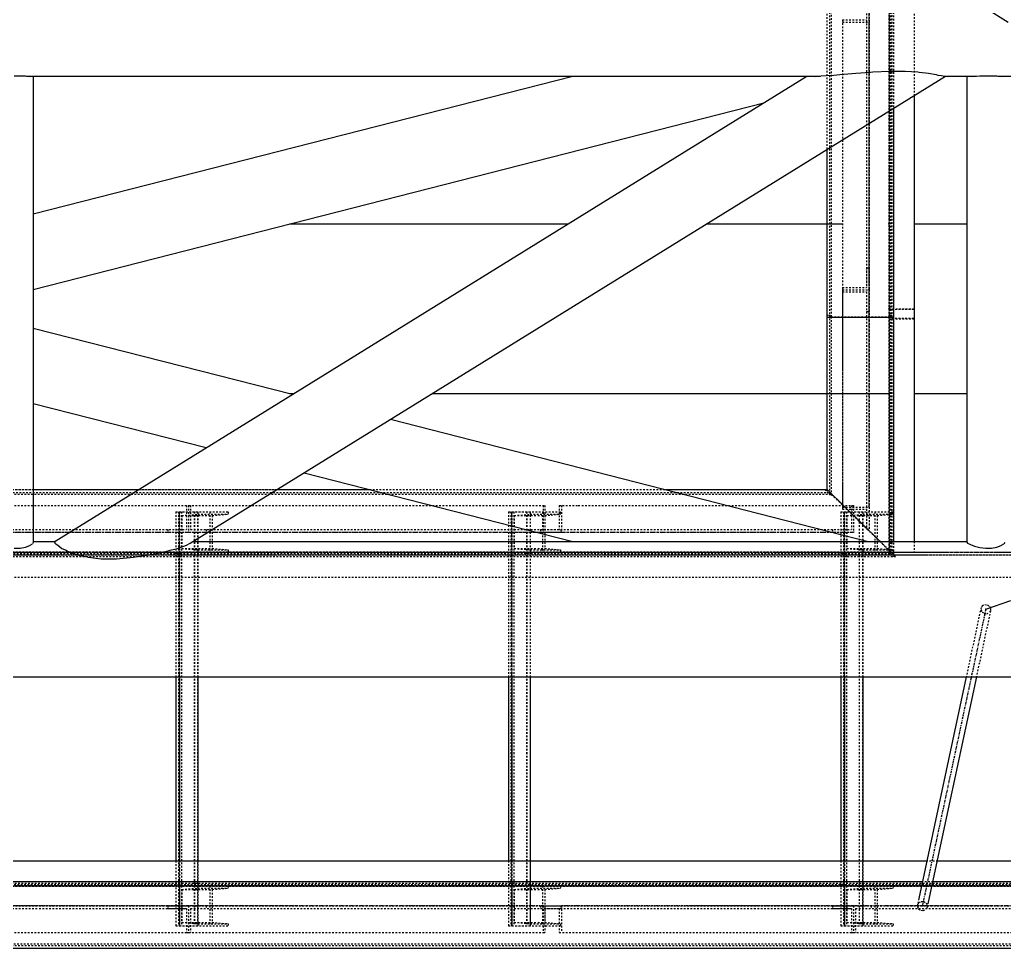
# Model space of a CAD drawing. Header units: millimetres. Extents: x 5143 to 30813, y 232 to 21408.
# Drawn here: x 24304.6 to 24599.5, y 4068.7 to 4346.8 of the extents above; entities that cross this region are included whole.
import ezdxf

# ---------------------------------------------------------------- set-up
doc = ezdxf.new("R2010")
doc.units = ezdxf.units.MM
doc.header["$LTSCALE"] = 0.25
for name, pattern in [('CENTER', [50.8, 31.75, -6.35, 6.35, -6.35]), ('XKITLINE00', [0]), ('XKITLINE02', [4, 2, -2]), ('XKITLINE03', [6, 3, -1, 1, -1])]:
    doc.linetypes.add(name, pattern=pattern)

msp = doc.modelspace()

# ---------------------------------------------------------------- linework, layer by layer
at = {"color": 1, "linetype": 'XKITLINE03'}
for p, q in [((24565, 5900.27), (24565, 4260.27)), ((24559, 4258.02), (24559, 5897.87)), ((24559, 4265.95), (24559, 4346.1)), ((24559, 4200.86), (24559, 4265.96)), ((24565, 4260.27), (24565, 4187.37)), ((24352.45, 4075.37), (24352.45, 4199.38)), ((24452.04, 4075.37), (24452.04, 4199.38)), ((24551.62, 4075.37), (24551.62, 4199.38)), ((24267.64, 4193.36), (24355.19, 4193.36)), ((24355.19, 4193.36), (24461.39, 4193.36)), ((24466.82, 4193.36), (24554.36, 4193.36)), ((23621.74, 4187.37), (24776.17, 4187.37)), ((24352.45, 4187.38), (24361.55, 4187.38)), ((24452.04, 4187.38), (24461.13, 4187.38)), ((24551.62, 4187.38), (24560.72, 4187.38)), ((24593.96, 4170.27), (24574.94, 4081.37)), ((24776.17, 4087.37), (23621.74, 4087.37)), ((24352.45, 4087.37), (24361.55, 4087.37)), ((24452.04, 4087.37), (24461.13, 4087.37)), ((24551.62, 4087.37), (24560.72, 4087.37)), ((24355.19, 4081.39), (24267.64, 4081.39)), ((24461.39, 4081.39), (24355.19, 4081.39)), ((24554.36, 4081.39), (24466.82, 4081.39)), ((24660.57, 4081.39), (24554.36, 4081.39))]:
    msp.add_line(p, q, dxfattribs=at)
at = {"color": 3, "linetype": 'XKITLINE02'}
for p, q in [((24565, 5898.21), (24565, 4257.26)), ((24565.85, 5898.21), (24565.85, 4257.47)), ((24547.15, 5888.14), (24547.15, 4258.3)), ((24547.68, 5887.3), (24547.68, 4257.8)), ((24564.91, 5887.3), (24564.92, 4257.8)), ((24565.45, 5888.14), (24565.45, 4258.3)), ((24566.3, 5888.14), (24566.3, 4320.34)), ((24546.3, 4370.57), (24546.3, 4258.3)), ((24572.5, 4370.57), (24572.5, 4257.26)), ((24558.2, 4352.68), (24558.2, 4266.61)), ((24559, 4352.68), (24559, 4265.95)), ((24551, 4346.76), (24551, 4265.95)), ((24551, 4346.76), (24558.2, 4346.76)), ((24551, 4346.1), (24559, 4346.1)), ((24558.2, 4272.54), (24559, 4272.54)), ((24558.2, 4272.54), (24558.2, 4266.61)), ((24559, 4272.54), (24559, 4265.95)), ((24551, 4266.61), (24558.2, 4266.61)), ((24551, 4266.61), (24551, 4265.95)), ((24551, 4265.96), (24551, 4200.21)), ((24551, 4265.96), (24559, 4265.96)), ((24551, 4265.95), (24559, 4265.95)), ((24551, 4265.31), (24551, 4200.21)), ((24551, 4265.31), (24558.2, 4265.31)), ((24558.2, 4265.31), (24558.2, 4194.36)), ((24559, 4265.96), (24559, 4194.36)), ((24558.2, 4259.46), (24559, 4259.46)), ((24565, 4260.27), (24572.5, 4260.27)), ((24565, 4260.27), (24572.5, 4260.27)), ((24565, 4260.27), (24565, 4187.37)), ((24565.85, 4260.27), (24565.85, 4187.37)), ((24565.85, 4260.07), (24572.5, 4260.15)), ((24572.5, 4260.27), (24572.5, 4258.76)), ((24546.3, 4258.3), (24547.15, 4258.3)), ((24546.3, 4258.3), (24547.15, 4258.3)), ((24546.3, 4258.3), (24546.3, 4257.73)), ((24547.15, 4258.3), (24547.68, 4257.8)), ((24547.15, 4258.3), (24547.68, 4257.8)), ((24547.15, 4258.3), (24547.15, 4204.59)), ((24547.68, 4257.8), (24564.92, 4257.8)), ((24547.68, 4257.8), (24564.92, 4257.8)), ((24547.68, 4257.8), (24547.68, 4204.66)), ((24564.92, 4257.8), (24565.45, 4258.3)), ((24564.92, 4257.8), (24565.45, 4258.3)), ((24564.92, 4257.8), (24564.92, 4188)), ((24565, 4257.26), (24572.5, 4257.26)), ((24565.45, 4258.3), (24566.3, 4258.3)), ((24565.45, 4258.3), (24566.3, 4258.3)), ((24565.45, 4258.3), (24565.45, 4186.9)), ((24565.85, 4257.47), (24572.5, 4257.39)), ((24566.3, 4258.3), (24566.3, 4257.73)), ((24572.5, 4257.39), (24572.5, 4257.26)), ((24566.3, 4209.13), (24566.3, 4186.07)), ((23641.37, 4206.07), (24498.08, 4206.07)), ((24297.26, 4206.07), (24308.66, 4206.07)), ((24340.09, 4206.07), (24381.58, 4206.07)), ((24545.74, 4206.07), (24546.61, 4205.22)), ((24546.3, 4206.07), (24546.3, 4205.41)), ((24546.3, 4206.07), (24560.88, 4191.97)), ((23640.51, 4205.22), (24546.61, 4205.22)), ((23641.01, 4204.69), (24547.76, 4204.69)), ((24546.3, 4205.41), (24547.15, 4204.59)), ((24546.61, 4205.22), (24547.76, 4204.69)), ((24547.15, 4204.59), (24547.68, 4204.66)), ((24547.68, 4204.66), (24564.92, 4188)), ((24547.76, 4204.69), (24565.44, 4187.46)), ((24267.02, 4201.36), (24355.19, 4201.36)), ((24354.56, 4201.36), (24354.56, 4194.16)), ((24355.19, 4201.36), (24355.19, 4193.36)), ((24355.19, 4201.36), (24355.72, 4201.36)), ((24355.19, 4201.36), (24355.19, 4193.36)), ((24355.19, 4201.36), (24461.92, 4201.36)), ((24355.72, 4201.36), (24355.72, 4194.16)), ((24461.39, 4201.36), (24461.39, 4193.36)), ((24461.92, 4201.36), (24461.92, 4194.16)), ((24466.19, 4201.36), (24466.19, 4194.16)), ((24466.19, 4201.36), (24471.91, 4201.36)), ((24466.82, 4201.36), (24466.82, 4193.36)), ((24471.91, 4201.36), (24554.36, 4201.36)), ((24551, 4200.86), (24559, 4200.86)), ((24551, 4200.21), (24558.2, 4200.21)), ((24553.73, 4201.36), (24553.73, 4194.16)), ((24554.36, 4201.36), (24554.36, 4193.36)), ((24558.2, 4200.21), (24558.2, 4194.36)), ((24559, 4200.86), (24559, 4194.36)), ((24351.36, 4199.38), (24357.93, 4199.38)), ((24351.36, 4199.38), (24351.36, 4149.97)), ((24352.15, 4199.38), (24352.15, 4075.37)), ((24352.45, 4199.38), (24367.02, 4199.38)), ((24352.45, 4199.38), (24352.45, 4187.38)), ((24352.45, 4199.38), (24352.45, 4149.97)), ((24353.05, 4199.38), (24353.05, 4075.37)), ((24353.15, 4198.31), (24357.93, 4198.7)), ((24353.15, 4198.31), (24353.15, 4188.44)), ((24353.15, 4198.31), (24362.24, 4198.31)), ((24356.84, 4199.38), (24356.84, 4075.37)), ((24356.9, 4199.38), (24356.9, 4075.37)), ((24357.87, 4199.38), (24357.87, 4075.37)), ((24357.93, 4199.38), (24357.93, 4198.7)), ((24357.93, 4199.38), (24357.93, 4149.97)), ((24357.93, 4198.7), (24367.02, 4198.7)), ((24361.55, 4199.38), (24361.55, 4187.38)), ((24362.24, 4198.31), (24367.02, 4198.7)), ((24362.24, 4198.31), (24362.24, 4188.44)), ((24367.02, 4199.38), (24367.02, 4198.7)), ((24450.95, 4199.38), (24457.51, 4199.38)), ((24450.95, 4199.38), (24450.95, 4149.97)), ((24451.74, 4199.38), (24451.74, 4075.37)), ((24452.04, 4199.38), (24466.61, 4199.38)), ((24452.04, 4199.38), (24452.04, 4187.38)), ((24452.04, 4199.38), (24452.04, 4149.97)), ((24452.64, 4199.38), (24452.64, 4075.37)), ((24452.73, 4198.31), (24457.51, 4198.7)), ((24452.73, 4198.31), (24452.73, 4188.44)), ((24452.73, 4198.31), (24461.83, 4198.31)), ((24456.42, 4199.38), (24456.42, 4075.37)), ((24456.49, 4199.38), (24456.49, 4075.37)), ((24457.45, 4199.38), (24457.45, 4075.37)), ((24457.51, 4199.38), (24457.51, 4198.7)), ((24457.51, 4199.38), (24457.51, 4149.97)), ((24457.51, 4198.7), (24466.61, 4198.7)), ((24461.13, 4199.38), (24461.13, 4187.38)), ((24461.83, 4198.31), (24466.61, 4198.7)), ((24461.83, 4198.31), (24461.83, 4188.44)), ((24466.61, 4199.38), (24466.61, 4198.7)), ((24550.53, 4199.38), (24557.1, 4199.38)), ((24550.53, 4199.38), (24550.53, 4149.97)), ((24551.33, 4199.38), (24551.33, 4075.37)), ((24551.62, 4199.38), (24566.2, 4199.38)), ((24551.62, 4199.38), (24551.62, 4187.38)), ((24551.62, 4199.38), (24551.62, 4149.97)), ((24552.22, 4199.38), (24552.22, 4075.37)), ((24552.32, 4198.31), (24557.1, 4198.7)), ((24552.32, 4198.31), (24552.32, 4188.44)), ((24552.32, 4198.31), (24561.42, 4198.31)), ((24556.01, 4199.38), (24556.01, 4075.37)), ((24556.07, 4199.38), (24556.07, 4075.37)), ((24557.04, 4199.38), (24557.04, 4075.37)), ((24557.1, 4199.38), (24557.1, 4198.7)), ((24557.1, 4199.38), (24557.1, 4149.97)), ((24557.1, 4198.7), (24566.2, 4198.7)), ((24560.72, 4199.38), (24560.72, 4187.38)), ((24561.42, 4198.31), (24566.2, 4198.7)), ((24561.42, 4198.31), (24561.42, 4188.44)), ((24566.2, 4199.38), (24566.2, 4198.7)), ((24261.36, 4194.16), (24354.56, 4194.16)), ((24348.91, 4194.16), (24348.91, 4193.36)), ((24355.72, 4194.16), (24360.47, 4194.16)), ((24355.72, 4194.16), (24466.67, 4194.16)), ((24360.47, 4194.16), (24360.47, 4193.36)), ((24460.53, 4194.16), (24460.53, 4193.36)), ((24460.53, 4194.16), (24466.19, 4194.16)), ((24460.53, 4194.16), (24553.73, 4194.16)), ((24466.67, 4194.16), (24466.67, 4193.36)), ((24548.08, 4194.16), (24548.08, 4193.36)), ((24558.2, 4194.36), (24559, 4194.36)), ((24261.36, 4193.36), (24355.19, 4193.36)), ((24355.19, 4193.36), (24466.67, 4193.36)), ((24362.24, 4193.36), (24461.39, 4193.36)), ((24460.53, 4193.36), (24466.82, 4193.36)), ((24460.53, 4193.36), (24554.36, 4193.36)), ((24353.15, 4188.44), (24357.93, 4188.06)), ((24353.15, 4188.44), (24362.24, 4188.44)), ((24357.93, 4188.06), (24357.93, 4187.38)), ((24357.93, 4188.06), (24367.02, 4188.06)), ((24362.24, 4188.44), (24367.02, 4188.06)), ((24367.02, 4188.06), (24367.02, 4187.38)), ((24452.73, 4188.44), (24457.51, 4188.06)), ((24452.73, 4188.44), (24461.83, 4188.44)), ((24457.51, 4188.06), (24457.51, 4187.38)), ((24457.51, 4188.06), (24466.61, 4188.06)), ((24461.83, 4188.44), (24466.61, 4188.06)), ((24466.61, 4188.06), (24466.61, 4187.38)), ((24552.32, 4188.44), (24557.1, 4188.06)), ((24552.32, 4188.44), (24561.42, 4188.44)), ((24557.1, 4188.06), (24557.1, 4187.38)), ((24557.1, 4188.06), (24566.2, 4188.06)), ((24561.42, 4188.44), (24566.2, 4188.06)), ((24562.32, 4190.57), (24566.93, 4186.07)), ((24562.33, 4190.57), (24566.3, 4186.74)), ((24566.2, 4188.06), (24566.2, 4187.38)), ((24572.5, 4190.57), (24572.5, 4187.37)), ((23628.3, 4186.52), (24663.69, 4186.52)), ((23628.32, 4187.37), (24663.69, 4187.37)), ((23633.62, 4187.37), (24777.99, 4187.37)), ((23635.95, 4186.52), (24777.87, 4186.52)), ((23636.52, 4186.07), (24566.93, 4186.07)), ((23636.69, 4186.92), (24565.38, 4186.92)), ((23637.41, 4187.46), (24565.44, 4187.46)), ((24352.45, 4187.38), (24367.02, 4187.38)), ((24452.04, 4187.38), (24466.61, 4187.38)), ((24551.62, 4187.38), (24566.2, 4187.38)), ((24564.92, 4188), (24565.45, 4186.9)), ((24565, 4187.37), (24572.5, 4187.37)), ((24565.44, 4187.46), (24565.38, 4186.92)), ((24565.38, 4186.92), (24566.25, 4186.07)), ((24565.45, 4186.9), (24566.3, 4186.07)), ((23627.02, 4179.87), (24777.99, 4179.87)), ((24592.54, 4170.76), (24588.09, 4149.97)), ((24592.54, 4170.76), (24592.49, 4170.05)), ((24592.96, 4171.34), (24592.54, 4170.76)), ((24592.96, 4171.34), (24593.66, 4171.64)), ((24593.66, 4171.64), (24594.43, 4171.57)), ((24594.43, 4171.57), (24595.07, 4171.15)), ((24595.07, 4171.15), (24595.42, 4170.5)), ((24595.42, 4170.5), (24595.37, 4169.79)), ((24595.37, 4169.79), (24591.14, 4149.97)), ((24592.49, 4170.05), (24592.84, 4169.4)), ((24592.84, 4169.4), (24593.48, 4168.98)), ((24593.48, 4168.98), (24594.26, 4168.91)), ((24594.26, 4168.91), (24594.95, 4169.21)), ((24595.37, 4169.79), (24594.95, 4169.21)), ((23612.06, 4094.87), (24579.35, 4094.87)), ((24351.36, 4094.87), (24351.36, 4075.37)), ((24352.45, 4094.87), (24352.45, 4075.37)), ((24357.93, 4094.87), (24357.93, 4075.37)), ((24450.95, 4094.87), (24450.95, 4075.37)), ((24452.04, 4094.87), (24452.04, 4075.37)), ((24457.51, 4094.87), (24457.51, 4075.37)), ((24550.53, 4094.87), (24550.53, 4075.37)), ((24551.62, 4094.87), (24551.62, 4075.37)), ((24557.1, 4094.87), (24557.1, 4075.37)), ((23611.1, 4088.22), (24777.87, 4088.22)), ((23619.88, 4087.82), (24787.73, 4087.82)), ((23620.71, 4088.67), (24578.02, 4088.67)), ((23610.85, 4087.37), (24777.99, 4087.37)), ((23620.35, 4087.29), (24788.53, 4087.29)), ((24352.45, 4087.37), (24367.02, 4087.37)), ((24352.45, 4087.37), (24352.45, 4075.37)), ((24353.15, 4086.31), (24357.93, 4086.69)), ((24353.15, 4086.31), (24353.15, 4076.44)), ((24353.15, 4086.31), (24362.24, 4086.31)), ((24357.93, 4087.37), (24357.93, 4086.69)), ((24357.93, 4086.69), (24367.02, 4086.69)), ((24361.55, 4087.37), (24361.55, 4075.37)), ((24362.24, 4086.31), (24367.02, 4086.69)), ((24362.24, 4086.31), (24362.24, 4076.44)), ((24367.02, 4087.37), (24367.02, 4086.69)), ((24452.04, 4087.37), (24466.61, 4087.37)), ((24452.04, 4087.37), (24452.04, 4075.37)), ((24452.73, 4086.31), (24457.51, 4086.69)), ((24452.73, 4086.31), (24452.73, 4076.44)), ((24452.73, 4086.31), (24461.83, 4086.31)), ((24457.51, 4087.37), (24457.51, 4086.69)), ((24457.51, 4086.69), (24466.61, 4086.69)), ((24461.13, 4087.37), (24461.13, 4075.37)), ((24461.83, 4086.31), (24466.61, 4086.69)), ((24461.83, 4086.31), (24461.83, 4076.44)), ((24466.61, 4087.37), (24466.61, 4086.69)), ((24551.62, 4087.37), (24566.2, 4087.37)), ((24551.62, 4087.37), (24551.62, 4075.37)), ((24552.32, 4086.31), (24557.1, 4086.69)), ((24552.32, 4086.31), (24552.32, 4076.44)), ((24552.32, 4086.31), (24561.42, 4086.31)), ((24557.1, 4087.37), (24557.1, 4086.69)), ((24557.1, 4086.69), (24566.2, 4086.69)), ((24560.72, 4087.37), (24560.72, 4075.37)), ((24561.42, 4086.31), (24566.2, 4086.69)), ((24561.42, 4086.31), (24561.42, 4076.44)), ((24566.2, 4087.37), (24566.2, 4086.69)), ((24573.52, 4081.86), (24573.47, 4081.15)), ((24573.89, 4083.61), (24573.52, 4081.86)), ((24573.94, 4082.44), (24573.52, 4081.86)), ((24573.94, 4082.44), (24574.64, 4082.74)), ((24574.64, 4082.74), (24575.41, 4082.67)), ((24575.41, 4082.67), (24576.06, 4082.25)), ((24576.06, 4082.25), (24576.4, 4081.6)), ((24576.69, 4082.47), (24576.36, 4080.89)), ((24261.36, 4081.39), (24355.19, 4081.39)), ((24261.36, 4080.59), (24354.56, 4080.59)), ((24348.91, 4081.39), (24355.19, 4081.39)), ((24348.91, 4081.39), (24348.91, 4080.59)), ((24348.91, 4080.59), (24354.56, 4080.59)), ((24354.56, 4080.59), (24354.56, 4073.39)), ((24355.19, 4081.39), (24466.67, 4081.39)), ((24355.19, 4081.39), (24355.19, 4073.39)), ((24355.19, 4081.39), (24355.19, 4073.39)), ((24355.72, 4080.59), (24466.67, 4080.59)), ((24355.72, 4080.59), (24355.72, 4073.39)), ((24360.47, 4081.39), (24360.47, 4080.59)), ((24460.53, 4081.39), (24554.36, 4081.39)), ((24460.53, 4081.39), (24460.53, 4080.59)), ((24460.53, 4080.59), (24553.73, 4080.59)), ((24461.39, 4081.39), (24466.67, 4081.39)), ((24461.39, 4081.39), (24461.39, 4073.39)), ((24461.92, 4080.59), (24466.67, 4080.59)), ((24461.92, 4080.59), (24461.92, 4073.39)), ((24466.19, 4080.59), (24466.19, 4073.39)), ((24466.67, 4081.39), (24466.67, 4080.59)), ((24466.82, 4081.39), (24466.82, 4073.39)), ((24548.08, 4081.39), (24554.36, 4081.39)), ((24548.08, 4081.39), (24548.08, 4080.59)), ((24548.08, 4080.59), (24553.73, 4080.59)), ((24553.73, 4080.59), (24553.73, 4073.39)), ((24554.36, 4081.39), (24665.85, 4081.39)), ((24554.36, 4081.39), (24554.36, 4073.39)), ((24554.36, 4081.39), (24554.36, 4073.39)), ((24554.89, 4080.59), (24665.85, 4080.59)), ((24554.89, 4080.59), (24554.89, 4073.39)), ((24559.64, 4081.39), (24559.64, 4080.59)), ((24573.47, 4081.15), (24573.82, 4080.5)), ((24573.82, 4080.5), (24574.47, 4080.08)), ((24574.47, 4080.08), (24575.24, 4080.01)), ((24575.24, 4080.01), (24575.93, 4080.31)), ((24576.36, 4080.89), (24575.93, 4080.31)), ((24576.4, 4081.6), (24576.36, 4080.89)), ((24353.15, 4076.44), (24357.93, 4076.05)), ((24353.15, 4076.44), (24362.24, 4076.44)), ((24357.93, 4076.05), (24357.93, 4075.37)), ((24357.93, 4076.05), (24367.02, 4076.05)), ((24362.24, 4076.44), (24367.02, 4076.05)), ((24367.02, 4076.05), (24367.02, 4075.37)), ((24452.73, 4076.44), (24457.51, 4076.05)), ((24452.73, 4076.44), (24461.83, 4076.44)), ((24457.51, 4076.05), (24457.51, 4075.37)), ((24457.51, 4076.05), (24466.61, 4076.05)), ((24461.83, 4076.44), (24466.61, 4076.05)), ((24466.61, 4076.05), (24466.61, 4075.37)), ((24552.32, 4076.44), (24557.1, 4076.05)), ((24552.32, 4076.44), (24561.42, 4076.44)), ((24557.1, 4076.05), (24557.1, 4075.37)), ((24557.1, 4076.05), (24566.2, 4076.05)), ((24561.42, 4076.44), (24566.2, 4076.05)), ((24566.2, 4076.05), (24566.2, 4075.37)), ((24267.02, 4073.39), (24355.19, 4073.39)), ((24351.36, 4075.37), (24357.93, 4075.37)), ((24352.45, 4075.37), (24367.02, 4075.37)), ((24354.56, 4073.39), (24355.19, 4073.39)), ((24355.19, 4073.39), (24461.92, 4073.39)), ((24450.95, 4075.37), (24457.51, 4075.37)), ((24452.04, 4075.37), (24466.61, 4075.37)), ((24461.39, 4073.39), (24461.92, 4073.39)), ((24466.19, 4073.39), (24554.36, 4073.39)), ((24550.53, 4075.37), (24557.1, 4075.37)), ((24551.62, 4075.37), (24566.2, 4075.37)), ((24553.73, 4073.39), (24554.36, 4073.39)), ((24554.36, 4073.39), (24661.09, 4073.39)), ((23616.82, 4070.06), (24788.53, 4070.06)), ((23616.13, 4069.52), (24787.73, 4069.52))]:
    msp.add_line(p, q, dxfattribs=at)
at = {"color": 8, "linetype": 'CENTER'}
for p, q in [((24593.95, 4350.27), (24884.52, 4170.27)), ((24593.95, 4170.27), (24832.37, 4252.77))]:
    msp.add_line(p, q, dxfattribs=at)
at = {"color": 8, "linetype": 'XKITLINE00'}
for p, q in [((24302.96, 4330.07), (24304.72, 4330.06)), ((24304.72, 4330.06), (24306.31, 4330)), ((24306.31, 4330), (24307.57, 4329.89)), ((24306.6, 4329.97), (24544.48, 4329.97)), ((24307.42, 4329.91), (24307.84, 4329.97)), ((24307.57, 4329.89), (24307.68, 4329.87)), ((24307.68, 4329.87), (24308.3, 4329.97)), ((24308.66, 4288.67), (24470.29, 4329.97)), ((24308.66, 4329.97), (24308.66, 4190.24)), ((24314.87, 4190.48), (24540.39, 4329.97)), ((24355.68, 4190.06), (24581.87, 4329.97)), ((24542.21, 4329.97), (24542.97, 4329.87)), ((24542.97, 4329.87), (24543.03, 4329.88)), ((24543.03, 4329.88), (24546.15, 4330.08)), ((24543.16, 4329.97), (24543.59, 4329.92)), ((24546.15, 4330.08), (24548.47, 4330.19)), ((24548.47, 4330.19), (24550.23, 4330.41)), ((24550.23, 4330.41), (24555.08, 4330.85)), ((24555.08, 4330.85), (24559.46, 4331.11)), ((24559.46, 4331.11), (24560.13, 4331.18)), ((24560.13, 4331.18), (24565.25, 4331.47)), ((24565.25, 4331.47), (24569.82, 4331.47)), ((24569.82, 4331.47), (24573.63, 4331.19)), ((24573.63, 4331.19), (24573.99, 4331.11)), ((24573.99, 4331.11), (24576.81, 4330.85)), ((24576.81, 4330.85), (24579.12, 4330.41)), ((24579.12, 4330.41), (24579.62, 4330.19)), ((24579.62, 4330.19), (24580.74, 4330.08)), ((24580.74, 4330.08), (24581.58, 4329.88)), ((24581.2, 4329.97), (24591.15, 4329.97)), ((24581.59, 4329.88), (24581.81, 4329.97)), ((24588.25, 4329.97), (24588.25, 4190.42)), ((24589.07, 4329.97), (24589.34, 4329.93)), ((24589.34, 4329.93), (24589.91, 4329.87)), ((24589.49, 4329.97), (24589.66, 4329.95)), ((24589.66, 4329.95), (24590.15, 4329.9)), ((24589.91, 4329.87), (24590.6, 4329.94)), ((24590.6, 4329.94), (24592.19, 4330.03)), ((24592.19, 4330.03), (24593.95, 4330.07)), ((24593.95, 4330.07), (24595.71, 4330.06)), ((24595.71, 4330.06), (24597.3, 4330)), ((24597.3, 4330), (24598.56, 4329.89)), ((24597.59, 4329.97), (24607.21, 4329.97)), ((24598.41, 4329.91), (24598.83, 4329.97)), ((24598.56, 4329.89), (24598.67, 4329.87)), ((24598.67, 4329.87), (24599.3, 4329.97)), ((24308.66, 4266.07), (24527.47, 4321.98)), ((24385.38, 4285.67), (24468.77, 4285.67)), ((24510.26, 4285.67), (24551, 4285.67)), ((24564.71, 4285.67), (24565, 4285.67)), ((24572.5, 4285.67), (24588.25, 4285.67)), ((24308.66, 4254.48), (24386.28, 4234.65)), ((24385.38, 4234.87), (24386.65, 4234.87)), ((24428.14, 4234.87), (24565, 4234.87)), ((24572.5, 4234.87), (24588.25, 4234.87)), ((24308.66, 4231.88), (24360.42, 4218.65)), ((24415.64, 4227.14), (24558.73, 4190.57)), ((24389.78, 4211.15), (24470.29, 4190.57)), ((24302.96, 4188.52), (24304.72, 4188.57)), ((24304.72, 4188.57), (24306.31, 4188.86)), ((24306.31, 4188.86), (24307.57, 4189.36)), ((24307.57, 4189.36), (24307.68, 4189.45)), ((24307.68, 4189.45), (24308.38, 4189.79)), ((24308.66, 4190.24), (24308.38, 4189.79)), ((24308.66, 4190.57), (24315.03, 4190.57)), ((24314.87, 4190.48), (24315.15, 4190.37)), ((24315.15, 4190.37), (24315.09, 4190.06)), ((24315.09, 4190.06), (24315.96, 4189.46)), ((24315.96, 4189.46), (24315.97, 4189.43)), ((24315.97, 4189.43), (24317.21, 4188.46)), ((24317.21, 4188.46), (24318.53, 4187.96)), ((24349.69, 4187.96), (24351.8, 4188.46)), ((24351.8, 4188.46), (24354.53, 4189.43)), ((24354.58, 4189.46), (24355.68, 4190.06)), ((24356.52, 4190.57), (24588.25, 4190.57)), ((24588.25, 4190.42), (24588.33, 4190.37)), ((24588.33, 4190.37), (24588.53, 4190.04)), ((24588.53, 4190.04), (24589.34, 4189.62)), ((24589.34, 4189.62), (24589.9, 4189.46)), ((24589.9, 4189.46), (24590.6, 4189.13)), ((24590.6, 4189.13), (24592.19, 4188.72)), ((24592.19, 4188.72), (24593.95, 4188.53)), ((24593.95, 4188.53), (24595.71, 4188.58)), ((24595.71, 4188.58), (24597.3, 4188.87)), ((24597.3, 4188.87), (24598.56, 4189.37)), ((24598.56, 4189.37), (24598.67, 4189.46)), ((24598.67, 4189.46), (24599.37, 4189.8)), ((24599.65, 4190.24), (24599.37, 4189.8)), ((24318.53, 4187.96), (24319.17, 4187.48)), ((24319.17, 4187.48), (24321.75, 4186.52)), ((24321.75, 4186.52), (24324.74, 4185.93)), ((24324.74, 4185.93), (24325.12, 4185.81)), ((24325.12, 4185.81), (24329.02, 4185.34)), ((24329.02, 4185.34), (24333.6, 4185.34)), ((24333.6, 4185.34), (24338.62, 4185.81)), ((24338.62, 4185.81), (24339.28, 4185.93)), ((24339.28, 4185.93), (24343.48, 4186.52)), ((24343.48, 4186.52), (24348.06, 4187.48)), ((24348.06, 4187.48), (24349.69, 4187.96)), ((23551.69, 4149.97), (24815.88, 4149.97))]:
    msp.add_line(p, q, dxfattribs=at)
at = {"color": 7, "linetype": 'XKITLINE00'}
for p, q in [((24572.5, 4324.17), (24572.5, 4258.76)), ((24566.3, 4320.34), (24566.3, 4257.73)), ((24546.3, 4307.97), (24546.3, 4257.73)), ((24546.3, 4257.73), (24566.3, 4257.73)), ((24546.3, 4257.73), (24566.3, 4257.73)), ((24546.3, 4257.73), (24546.3, 4206.07)), ((24566.3, 4257.73), (24566.3, 4190.57)), ((24572.5, 4258.76), (24572.5, 4190.57)), ((24308.66, 4206.07), (24340.09, 4206.07)), ((24381.58, 4206.07), (24409.63, 4206.07)), ((24498.08, 4206.07), (24546.42, 4206.07)), ((24546.42, 4206.07), (24562.32, 4190.57)), ((24560.88, 4191.97), (24562.33, 4190.57)), ((24351.36, 4149.97), (24351.36, 4094.87)), ((24352.45, 4149.97), (24352.45, 4094.87)), ((24357.93, 4149.97), (24357.93, 4094.87)), ((24450.95, 4149.97), (24450.95, 4094.87)), ((24452.04, 4149.97), (24452.04, 4094.87)), ((24457.51, 4149.97), (24457.51, 4094.87)), ((24550.53, 4149.97), (24550.53, 4094.87)), ((24551.62, 4149.97), (24551.62, 4094.87)), ((24557.1, 4149.97), (24557.1, 4094.87)), ((24588.09, 4149.97), (24573.89, 4083.61)), ((24591.14, 4149.97), (24576.69, 4082.47)), ((24288.36, 4094.87), (24576.3, 4094.87)), ((24579.35, 4094.87), (24777.99, 4094.87)), ((24287.03, 4088.67), (24574.98, 4088.67)), ((24578.02, 4088.67), (24788.63, 4088.67)), ((23616.58, 4068.67), (24788.63, 4068.67))]:
    msp.add_line(p, q, dxfattribs=at)
at = {"color": 1, "linetype": 'XKITLINE00'}
for centre in [(24559, 4346.1), (24559, 4265.96), (24559, 4265.95), (24565, 4260.27), (24565, 4260.27), (24559, 4258.02), (24559, 4200.86), (24352.45, 4199.38), (24452.04, 4199.38), (24551.62, 4199.38), (24355.19, 4193.36), (24355.19, 4193.36), (24461.39, 4193.36), (24466.82, 4193.36), (24554.36, 4193.36), (24352.45, 4187.38), (24361.55, 4187.38), (24452.04, 4187.38), (24461.13, 4187.38), (24551.62, 4187.38), (24560.72, 4187.38), (24565, 4187.37), (24593.96, 4170.27), (24352.45, 4087.37), (24361.55, 4087.37), (24452.04, 4087.37), (24461.13, 4087.37), (24551.62, 4087.37), (24560.72, 4087.37), (24355.19, 4081.39), (24355.19, 4081.39), (24461.39, 4081.39), (24466.82, 4081.39), (24554.36, 4081.39), (24554.36, 4081.39), (24574.94, 4081.37), (24352.45, 4075.37), (24452.04, 4075.37), (24551.62, 4075.37)]:
    msp.add_circle(centre, 0.05, dxfattribs=at)
at = {"color": 8, "linetype": 'XKITLINE00'}
msp.add_circle((24593.95, 4170.27), 0.05, dxfattribs=at)

doc.saveas('drawing.dxf')
